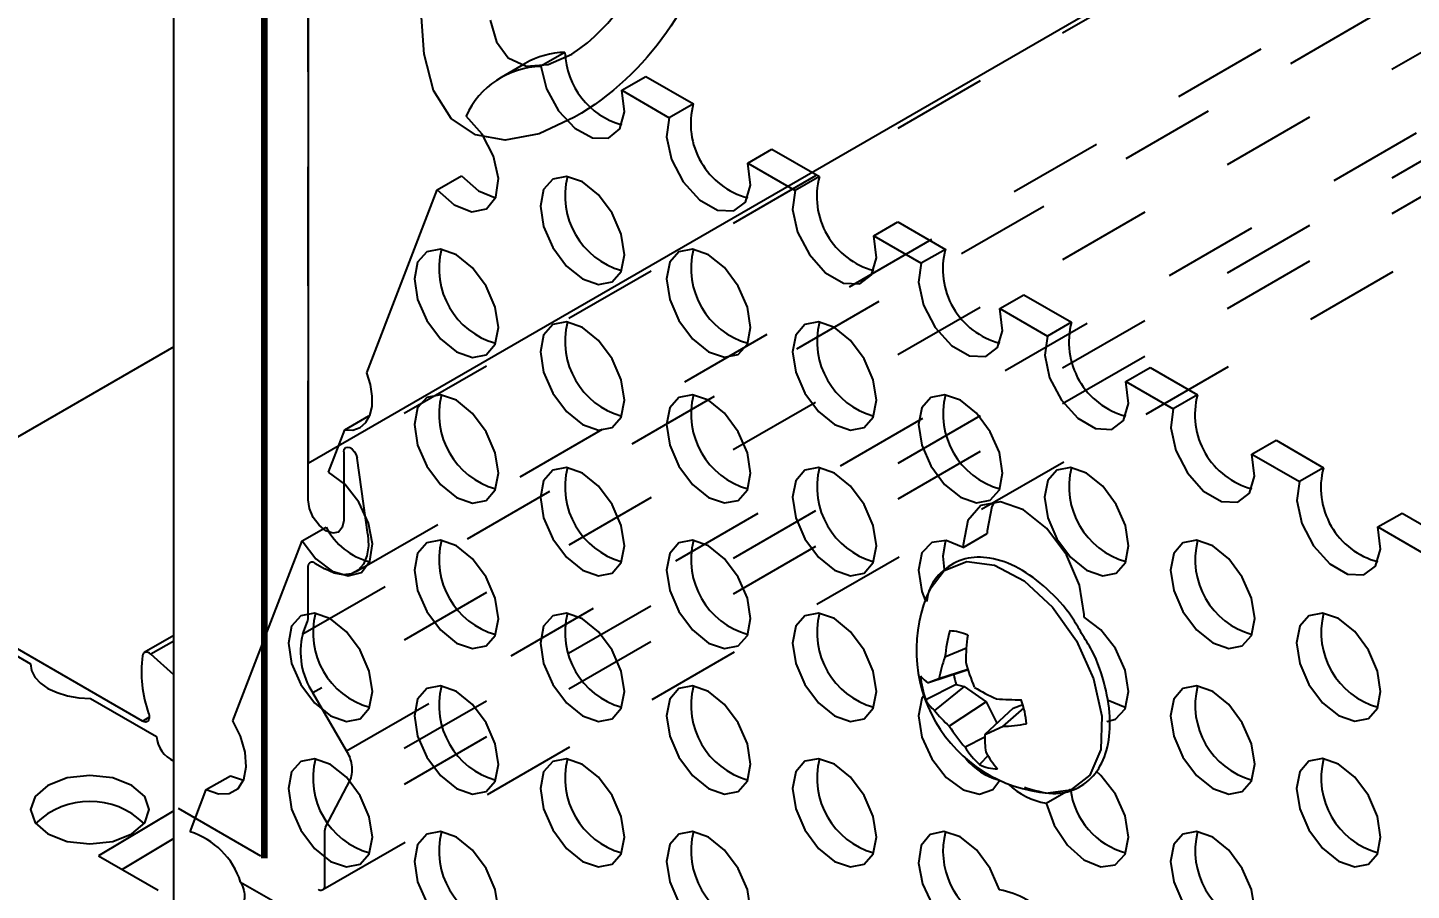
# Model space of a CAD drawing. Extents: x 0 to 13.2, y -7.3 to 0.
# Drawn here: x 2.811 to 4.267, y -5.793 to -4.886 of the extents above; entities that cross this region are included whole.
import ezdxf
from ezdxf import colors
from ezdxf.entities.mleader import LeaderData, LeaderLine
from ezdxf.math import Vec2, Vec3

# ---------------------------------------------------------------- set-up
doc = ezdxf.new("R2010")
doc.units = 0
doc.header["$LTSCALE"] = 0.5
doc.header["$MEASUREMENT"] = 0
doc.linetypes.add('HIDDEN', pattern=[0.375, 0.25, -0.125])
doc.linetypes.add('HIDDEN2', pattern=[0.1875, 0.125, -0.0625])
for name, color, linetype in [('Brackets', 181, 'CONTINUOUS'), ('End Cap', 92, 'CONTINUOUS'), ('FAB DWG', 221, 'CONTINUOUS'), ('Hardware', 242, 'CONTINUOUS'), ('Housing', 150, 'CONTINUOUS')]:
    doc.layers.add(name, color=color, linetype=linetype)
doc.styles.add('LSAD_Standard', font='arial.ttf')

msp = doc.modelspace()

# ---------------------------------------------------------------- linework, layer by layer
at = {"layer": 'Brackets', "transparency": 16777216}
for p, q in [((3.3761, -4.9119), (3.3508, -4.9265)), ((3.3344, -4.9235), (3.309, -4.9382)), ((3.436, -4.9517), (3.4613, -4.9371)), ((3.4613, -4.9371), (3.5113, -4.9659)), ((3.436, -4.9517), (3.4859, -4.9805)), ((3.5113, -4.9659), (3.4859, -4.9805)), ((3.5685, -5.0282), (3.5939, -5.0136)), ((3.5939, -5.0136), (3.6439, -5.0424)), ((3.5685, -5.0282), (3.6185, -5.0571)), ((3.2419, -5.0563), (3.2673, -5.0417)), ((3.6439, -5.0424), (3.6185, -5.0571)), ((3.1677, -5.2488), (3.2419, -5.0563)), ((3.7011, -5.1048), (3.7265, -5.0901)), ((3.7265, -5.0901), (3.7765, -5.119)), ((3.7011, -5.1048), (3.7511, -5.1336)), ((3.7765, -5.119), (3.7511, -5.1336)), ((3.8337, -5.1813), (3.8591, -5.1667)), ((3.8591, -5.1667), (3.909, -5.1955)), ((3.8337, -5.1813), (3.8837, -5.2102)), ((3.909, -5.1955), (3.8837, -5.2102)), ((3.9663, -5.2579), (3.9917, -5.2432)), ((3.9917, -5.2432), (4.0416, -5.272)), ((3.9663, -5.2579), (4.0162, -5.2867)), ((4.0416, -5.272), (4.0162, -5.2867)), ((3.1446, -5.3089), (3.17, -5.2942)), ((3.1275, -5.3532), (3.1446, -5.3089)), ((4.0989, -5.3344), (4.1243, -5.3197)), ((4.1243, -5.3197), (4.1742, -5.3486)), ((4.0989, -5.3344), (4.1488, -5.3632)), ((4.1742, -5.3486), (4.1488, -5.3632)), ((4.2315, -5.4109), (4.2568, -5.3963)), ((4.2568, -5.3963), (4.3068, -5.4251)), ((3.0996, -5.4256), (3.125, -5.411)), ((3.8204, -5.4148), (3.8204, -5.4177)), ((4.2315, -5.4109), (4.2814, -5.4398)), ((3.0268, -5.6146), (3.0996, -5.4256)), ((3.795, -5.4324), (3.8204, -5.4177)), ((3.795, -5.4295), (3.795, -5.4324)), ((2.7445, -5.5146), (2.8139, -5.5547)), ((3.9223, -5.5059), (3.9223, -5.503)), ((2.8771, -5.5911), (2.9465, -5.6312)), ((2.9989, -5.6871), (3.0242, -5.6724)), ((2.9818, -5.7314), (2.9989, -5.6871)), ((3.8825, -5.7012), (3.9079, -5.6866)), ((2.9648, -5.7093), (2.8855, -5.7567)), ((2.9648, -5.7386), (2.9104, -5.7711)), ((2.8855, -5.7567), (2.9482, -5.7929)), ((3.035, -5.7843), (3.0914, -5.8168))]:
    msp.add_line(p, q, dxfattribs=at)
at = {"layer": 'Brackets', "transparency": 16777216, "flags": 128}
for points in [[(3.3508, -4.9265), (3.3567, -4.9503), (3.3694, -4.9733), (3.3866, -4.9915), (3.4051, -5.0016), (3.4219, -5.0019), (3.4338, -4.9923), (3.4388, -4.9745), (3.436, -4.9517)], [(3.2419, -5.0563), (3.2598, -5.0722), (3.2781, -5.0794), (3.2936, -5.0765), (3.3035, -5.0642), (3.3062, -5.0445), (3.301, -5.0209), (3.289, -4.9977), (3.2723, -4.9788)], [(3.4859, -4.9805), (3.4831, -5.0005), (3.4884, -5.0244), (3.5007, -5.048), (3.5178, -5.0669), (3.5367, -5.0778), (3.5538, -5.0786), (3.5661, -5.0693), (3.5713, -5.0514), (3.5685, -5.0282)], [(3.2673, -5.0417), (3.2852, -5.0576), (3.3033, -5.0647)], [(3.3946, -5.0481), (3.3777, -5.0422), (3.3634, -5.045), (3.3538, -5.056), (3.3505, -5.0736), (3.3538, -5.095), (3.3634, -5.1171), (3.3777, -5.1365), (3.3946, -5.1501), (3.4116, -5.156), (3.4259, -5.1532), (3.4355, -5.1422), (3.4388, -5.1246), (3.4355, -5.1031), (3.4259, -5.081), (3.4116, -5.0617), (3.3946, -5.0481)], [(3.6185, -5.0571), (3.6157, -5.077), (3.621, -5.1009), (3.6333, -5.1245), (3.6504, -5.1435), (3.6692, -5.1544), (3.6864, -5.1552), (3.6987, -5.1458), (3.7039, -5.1279), (3.7011, -5.1048)], [(3.2621, -5.1246), (3.2452, -5.1187), (3.2308, -5.1215), (3.2212, -5.1325), (3.2179, -5.1501), (3.2212, -5.1716), (3.2308, -5.1937), (3.2452, -5.213), (3.2621, -5.2267), (3.279, -5.2326), (3.2933, -5.2298), (3.3029, -5.2187), (3.3063, -5.2012), (3.3029, -5.1797), (3.2933, -5.1576), (3.279, -5.1383), (3.2621, -5.1246)], [(3.5272, -5.1246), (3.5103, -5.1187), (3.496, -5.1215), (3.4864, -5.1325), (3.483, -5.1501), (3.4864, -5.1716), (3.496, -5.1937), (3.5103, -5.213), (3.5272, -5.2267), (3.5441, -5.2325), (3.5585, -5.2297), (3.5681, -5.2187), (3.5714, -5.2011), (3.5681, -5.1797), (3.5585, -5.1576), (3.5441, -5.1382), (3.5272, -5.1246)], [(3.7511, -5.1336), (3.7483, -5.1535), (3.7535, -5.1775), (3.7658, -5.2011), (3.783, -5.22), (3.8018, -5.2309), (3.819, -5.2317), (3.8313, -5.2223), (3.8365, -5.2045), (3.8337, -5.1813)], [(3.3946, -5.2012), (3.3777, -5.1953), (3.3634, -5.1981), (3.3538, -5.2091), (3.3505, -5.2267), (3.3538, -5.2481), (3.3634, -5.2702), (3.3777, -5.2896), (3.3946, -5.3032), (3.4116, -5.3091), (3.4259, -5.3063), (3.4355, -5.2953), (3.4388, -5.2777), (3.4355, -5.2562), (3.4259, -5.2341), (3.4116, -5.2148), (3.3946, -5.2012)], [(3.6598, -5.2011), (3.6429, -5.1952), (3.6286, -5.198), (3.619, -5.2091), (3.6156, -5.2266), (3.619, -5.2481), (3.6286, -5.2702), (3.6429, -5.2895), (3.6598, -5.3032), (3.6767, -5.3091), (3.6911, -5.3063), (3.7006, -5.2953), (3.704, -5.2777), (3.7006, -5.2562), (3.6911, -5.2341), (3.6767, -5.2148), (3.6598, -5.2011)], [(3.8837, -5.2102), (3.8809, -5.2301), (3.8861, -5.254), (3.8984, -5.2776), (3.9156, -5.2966), (3.9344, -5.3074), (3.9515, -5.3083), (3.9638, -5.2989), (3.9691, -5.281), (3.9663, -5.2579)], [(3.1446, -5.3089), (3.1532, -5.309), (3.1607, -5.3063), (3.1668, -5.3012), (3.171, -5.2936), (3.1733, -5.2842), (3.1735, -5.2732), (3.1716, -5.2612), (3.1677, -5.2488)], [(3.2621, -5.2777), (3.2452, -5.2718), (3.2308, -5.2746), (3.2212, -5.2856), (3.2179, -5.3032), (3.2212, -5.3247), (3.2308, -5.3468), (3.2452, -5.3661), (3.2621, -5.3798), (3.279, -5.3857), (3.2933, -5.3829), (3.3029, -5.3718), (3.3063, -5.3543), (3.3029, -5.3328), (3.2933, -5.3107), (3.279, -5.2914), (3.2621, -5.2777)], [(3.5272, -5.2777), (3.5103, -5.2718), (3.496, -5.2746), (3.4864, -5.2856), (3.483, -5.3032), (3.4864, -5.3247), (3.496, -5.3468), (3.5103, -5.3661), (3.5272, -5.3798), (3.5441, -5.3856), (3.5585, -5.3829), (3.5681, -5.3718), (3.5714, -5.3542), (3.5681, -5.3328), (3.5585, -5.3107), (3.5441, -5.2913), (3.5272, -5.2777)], [(3.7924, -5.2777), (3.7755, -5.2718), (3.7611, -5.2746), (3.7516, -5.2856), (3.7482, -5.3032), (3.7516, -5.3247), (3.7611, -5.3467), (3.7755, -5.3661), (3.7924, -5.3797), (3.8093, -5.3856), (3.8236, -5.3828), (3.8332, -5.3718), (3.8366, -5.3542), (3.8332, -5.3327), (3.8236, -5.3107), (3.8093, -5.2913), (3.7924, -5.2777)], [(4.0162, -5.2867), (4.0135, -5.3066), (4.0187, -5.3305), (4.031, -5.3541), (4.0481, -5.3731), (4.067, -5.384), (4.0841, -5.3848), (4.0964, -5.3754), (4.1017, -5.3575), (4.0989, -5.3344)], [(3.0996, -5.4256), (3.1143, -5.4445), (3.1314, -5.4574), (3.1481, -5.4623), (3.1621, -5.4586), (3.171, -5.4467), (3.1736, -5.4286), (3.1695, -5.4068), (3.1593, -5.3849), (3.1446, -5.366), (3.1275, -5.3532)], [(3.3946, -5.3543), (3.3777, -5.3484), (3.3634, -5.3512), (3.3538, -5.3622), (3.3505, -5.3798), (3.3538, -5.4012), (3.3634, -5.4233), (3.3777, -5.4427), (3.3946, -5.4563), (3.4116, -5.4622), (3.4259, -5.4594), (3.4355, -5.4484), (3.4388, -5.4308), (3.4355, -5.4093), (3.4259, -5.3872), (3.4116, -5.3679), (3.3946, -5.3543)], [(3.6598, -5.3542), (3.6429, -5.3484), (3.6286, -5.3511), (3.619, -5.3622), (3.6156, -5.3797), (3.619, -5.4012), (3.6286, -5.4233), (3.6429, -5.4426), (3.6598, -5.4563), (3.6767, -5.4622), (3.6911, -5.4594), (3.7006, -5.4484), (3.704, -5.4308), (3.7006, -5.4093), (3.6911, -5.3872), (3.6767, -5.3679), (3.6598, -5.3542)], [(3.925, -5.3542), (3.9081, -5.3483), (3.8937, -5.3511), (3.8841, -5.3621), (3.8808, -5.3797), (3.8841, -5.4012), (3.8937, -5.4233), (3.9081, -5.4426), (3.925, -5.4563), (3.9419, -5.4622), (3.9562, -5.4594), (3.9658, -5.4483), (3.9692, -5.4308), (3.9658, -5.4093), (3.9562, -5.3872), (3.9419, -5.3679), (3.925, -5.3542)], [(4.1488, -5.3632), (4.146, -5.3832), (4.1513, -5.4071), (4.1636, -5.4307), (4.1807, -5.4496), (4.1996, -5.4605), (4.2167, -5.4613), (4.229, -5.452), (4.2342, -5.4341), (4.2315, -5.4109)], [(3.9223, -5.503), (3.9175, -5.472), (3.9037, -5.4402), (3.883, -5.4124), (3.8587, -5.3927), (3.8343, -5.3843), (3.8137, -5.3883), (3.7999, -5.4042), (3.795, -5.4295)], [(3.8282, -5.3841), (3.8253, -5.3895), (3.8204, -5.4148)], [(3.2621, -5.4308), (3.2452, -5.4249), (3.2308, -5.4277), (3.2212, -5.4388), (3.2179, -5.4563), (3.2212, -5.4778), (3.2308, -5.4999), (3.2452, -5.5192), (3.2621, -5.5329), (3.279, -5.5388), (3.2933, -5.536), (3.3029, -5.525), (3.3063, -5.5074), (3.3029, -5.4859), (3.2933, -5.4638), (3.279, -5.4445), (3.2621, -5.4308)], [(3.5272, -5.4308), (3.5103, -5.4249), (3.496, -5.4277), (3.4864, -5.4387), (3.483, -5.4563), (3.4864, -5.4778), (3.496, -5.4999), (3.5103, -5.5192), (3.5272, -5.5329), (3.5441, -5.5387), (3.5585, -5.536), (3.5681, -5.5249), (3.5714, -5.5073), (3.5681, -5.4859), (3.5585, -5.4638), (3.5441, -5.4444), (3.5272, -5.4308)], [(3.795, -5.4324), (3.7773, -5.4251), (3.7621, -5.4272), (3.7518, -5.4381), (3.7482, -5.4563), (3.7518, -5.4786), (3.7552, -5.4879)], [(3.7765, -5.425), (3.7736, -5.4416), (3.7751, -5.4557)], [(4.0576, -5.4307), (4.0406, -5.4249), (4.0263, -5.4276), (4.0167, -5.4387), (4.0134, -5.4563), (4.0167, -5.4777), (4.0263, -5.4998), (4.0406, -5.5192), (4.0576, -5.5328), (4.0745, -5.5387), (4.0888, -5.5359), (4.0984, -5.5249), (4.1018, -5.5073), (4.0984, -5.4858), (4.0888, -5.4637), (4.0745, -5.4444), (4.0576, -5.4307)], [(3.1295, -5.5074), (3.1126, -5.5015), (3.0982, -5.5043), (3.0887, -5.5153), (3.0853, -5.5329), (3.0887, -5.5544), (3.0982, -5.5765), (3.1126, -5.5958), (3.1295, -5.6094), (3.1464, -5.6153), (3.1607, -5.6125), (3.1703, -5.6015), (3.1737, -5.5839), (3.1703, -5.5625), (3.1607, -5.5404), (3.1464, -5.521), (3.1295, -5.5074)], [(3.3946, -5.5074), (3.3777, -5.5015), (3.3634, -5.5043), (3.3538, -5.5153), (3.3505, -5.5329), (3.3538, -5.5543), (3.3634, -5.5764), (3.3777, -5.5958), (3.3946, -5.6094), (3.4116, -5.6153), (3.4259, -5.6125), (3.4355, -5.6015), (3.4388, -5.5839), (3.4355, -5.5624), (3.4259, -5.5403), (3.4116, -5.521), (3.3946, -5.5074)], [(3.6598, -5.5073), (3.6429, -5.5015), (3.6286, -5.5042), (3.619, -5.5153), (3.6156, -5.5329), (3.619, -5.5543), (3.6286, -5.5764), (3.6429, -5.5957), (3.6598, -5.6094), (3.6767, -5.6153), (3.6911, -5.6125), (3.7006, -5.6015), (3.704, -5.5839), (3.7006, -5.5624), (3.6911, -5.5403), (3.6767, -5.521), (3.6598, -5.5073)], [(4.1901, -5.5073), (4.1732, -5.5014), (4.1589, -5.5042), (4.1493, -5.5152), (4.1459, -5.5328), (4.1493, -5.5543), (4.1589, -5.5764), (4.1732, -5.5957), (4.1901, -5.6093), (4.2071, -5.6152), (4.2214, -5.6124), (4.231, -5.6014), (4.2343, -5.5838), (4.231, -5.5624), (4.2214, -5.5403), (4.2071, -5.5209), (4.1901, -5.5073)], [(3.9463, -5.6153), (3.9553, -5.613), (3.9656, -5.602), (3.9692, -5.5839), (3.9656, -5.5615), (3.9553, -5.5387), (3.94, -5.5191), (3.9223, -5.5059)], [(2.8139, -5.5547), (2.8151, -5.5618), (2.8186, -5.5687), (2.8244, -5.575), (2.8323, -5.5806), (2.8419, -5.5851), (2.8528, -5.5885), (2.8647, -5.5905), (2.8771, -5.5911)], [(3.2621, -5.5839), (3.2452, -5.578), (3.2308, -5.5808), (3.2212, -5.5919), (3.2179, -5.6094), (3.2212, -5.6309), (3.2308, -5.653), (3.2452, -5.6723), (3.2621, -5.686), (3.279, -5.6919), (3.2933, -5.6891), (3.3029, -5.6781), (3.3063, -5.6605), (3.3029, -5.639), (3.2933, -5.6169), (3.279, -5.5976), (3.2621, -5.5839)], [(3.5272, -5.5839), (3.5103, -5.578), (3.496, -5.5808), (3.4864, -5.5918), (3.483, -5.6094), (3.4864, -5.6309), (3.496, -5.653), (3.5103, -5.6723), (3.5272, -5.686), (3.5441, -5.6918), (3.5585, -5.6891), (3.5681, -5.678), (3.5714, -5.6604), (3.5681, -5.639), (3.5585, -5.6169), (3.5441, -5.5975), (3.5272, -5.5839)], [(3.7536, -5.5881), (3.7518, -5.5913), (3.7482, -5.6094), (3.7518, -5.6318), (3.7622, -5.6547), (3.7774, -5.6743), (3.7952, -5.6874), (3.8124, -5.692), (3.8264, -5.6871), (3.8336, -5.677)], [(4.0576, -5.5838), (4.0406, -5.578), (4.0263, -5.5808), (4.0167, -5.5918), (4.0134, -5.6094), (4.0167, -5.6308), (4.0263, -5.6529), (4.0406, -5.6723), (4.0576, -5.6859), (4.0745, -5.6918), (4.0888, -5.689), (4.0984, -5.678), (4.1018, -5.6604), (4.0984, -5.6389), (4.0888, -5.6168), (4.0745, -5.5975), (4.0576, -5.5838)], [(3.9477, -5.5931), (3.9654, -5.6004), (3.9662, -5.6005)], [(2.9989, -5.6871), (3.0116, -5.6916), (3.023, -5.6912), (3.0323, -5.686), (3.0384, -5.6764), (3.041, -5.6632), (3.0398, -5.6476), (3.0349, -5.631), (3.0268, -5.6146)], [(3.1295, -5.6605), (3.1126, -5.6546), (3.0982, -5.6574), (3.0887, -5.6684), (3.0853, -5.686), (3.0887, -5.7075), (3.0982, -5.7296), (3.1126, -5.7489), (3.1295, -5.7625), (3.1464, -5.7684), (3.1607, -5.7656), (3.1703, -5.7546), (3.1737, -5.737), (3.1703, -5.7156), (3.1607, -5.6935), (3.1464, -5.6741), (3.1295, -5.6605)], [(3.3946, -5.6605), (3.3777, -5.6546), (3.3634, -5.6574), (3.3538, -5.6684), (3.3505, -5.686), (3.3538, -5.7074), (3.3634, -5.7295), (3.3777, -5.7489), (3.3946, -5.7625), (3.4116, -5.7684), (3.4259, -5.7656), (3.4355, -5.7546), (3.4388, -5.737), (3.4355, -5.7155), (3.4259, -5.6934), (3.4116, -5.6741), (3.3946, -5.6605)], [(3.6598, -5.6604), (3.6429, -5.6546), (3.6286, -5.6573), (3.619, -5.6684), (3.6156, -5.686), (3.619, -5.7074), (3.6286, -5.7295), (3.6429, -5.7489), (3.6598, -5.7625), (3.6767, -5.7684), (3.6911, -5.7656), (3.7006, -5.7546), (3.704, -5.737), (3.7006, -5.7155), (3.6911, -5.6934), (3.6767, -5.6741), (3.6598, -5.6604)], [(4.1901, -5.6604), (4.1732, -5.6545), (4.1589, -5.6573), (4.1493, -5.6683), (4.1459, -5.6859), (4.1493, -5.7074), (4.1589, -5.7295), (4.1732, -5.7488), (4.1901, -5.7624), (4.2071, -5.7683), (4.2214, -5.7655), (4.231, -5.7545), (4.2343, -5.7369), (4.231, -5.7155), (4.2214, -5.6934), (4.2071, -5.674), (4.1901, -5.6604)], [(2.9206, -5.6826), (2.9004, -5.6748), (2.8764, -5.6721), (2.8525, -5.6748), (2.8323, -5.6826), (2.8187, -5.6943), (2.8139, -5.7081), (2.8187, -5.7219), (2.8323, -5.7336), (2.8525, -5.7415), (2.8764, -5.7442), (2.9004, -5.7415), (2.9206, -5.7336), (2.9342, -5.7219), (2.9389, -5.7081), (2.9342, -5.6943), (2.9206, -5.6826)], [(3.0242, -5.6724), (3.037, -5.6769), (3.0381, -5.6771)], [(3.8825, -5.7012), (3.8909, -5.7243), (3.9049, -5.7453), (3.9222, -5.7608), (3.9399, -5.7681), (3.9552, -5.7661), (3.9655, -5.7551), (3.9692, -5.737), (3.9656, -5.7146), (3.9553, -5.6918), (3.94, -5.6721), (3.935, -5.6675)], [(3.2621, -5.737), (3.2452, -5.7311), (3.2308, -5.7339), (3.2212, -5.745), (3.2179, -5.7625), (3.2212, -5.784), (3.2308, -5.8061), (3.2452, -5.8254), (3.2621, -5.8391), (3.279, -5.845), (3.2933, -5.8422), (3.3029, -5.8312), (3.3063, -5.8136), (3.3029, -5.7921), (3.2933, -5.77), (3.279, -5.7507), (3.2621, -5.737)], [(3.5272, -5.737), (3.5103, -5.7311), (3.496, -5.7339), (3.4864, -5.7449), (3.483, -5.7625), (3.4864, -5.784), (3.496, -5.8061), (3.5103, -5.8254), (3.5272, -5.8391), (3.5441, -5.8449), (3.5585, -5.8422), (3.5681, -5.8311), (3.5714, -5.8135), (3.5681, -5.7921), (3.5585, -5.77), (3.5441, -5.7506), (3.5272, -5.737)], [(3.8333, -5.7925), (3.8237, -5.77), (3.8091, -5.7504), (3.7919, -5.7367), (3.7748, -5.731), (3.7604, -5.7343), (3.7511, -5.746), (3.7482, -5.7643), (3.7523, -5.7863), (3.7627, -5.8086), (3.7777, -5.8277), (3.795, -5.8405)], [(4.0576, -5.7369), (4.0406, -5.7311), (4.0263, -5.7339), (4.0167, -5.7449), (4.0134, -5.7625), (4.0167, -5.7839), (4.0263, -5.806), (4.0406, -5.8254), (4.0576, -5.839), (4.0745, -5.8449), (4.0888, -5.8421), (4.0984, -5.8311), (4.1018, -5.8135), (4.0984, -5.792), (4.0888, -5.7699), (4.0745, -5.7506), (4.0576, -5.7369)]]:
    msp.add_lwpolyline(points, dxfattribs=at)
at = {"layer": 'Brackets', "transparency": 16777216}
for centre, radius, start, end in [((3.3785, -5.0012), 0.0894, 91.5119, 119.5973), ((3.4584, -4.9089), 0.0823, 182.0543, 254.1355), ((3.3533, -5.0154), 0.0889, 91.6214, 155.6958), ((3.5891, -4.9868), 0.0806, 164.9847, 255.1499), ((3.4579, -5.0626), 0.0816, 165.6081, 254.3865), ((3.7217, -5.0633), 0.0806, 164.9847, 255.1499), ((3.3253, -5.1392), 0.0816, 165.6081, 254.3865), ((3.5905, -5.1391), 0.0816, 165.6081, 254.3865), ((3.8543, -5.1398), 0.0806, 164.9847, 255.1499), ((3.4579, -5.2157), 0.0816, 165.6081, 254.3865), ((3.723, -5.2157), 0.0816, 165.6081, 254.3865), ((3.9869, -5.2164), 0.0806, 164.9847, 255.1499), ((3.3253, -5.2923), 0.0816, 165.6081, 254.3865), ((3.5905, -5.2922), 0.0816, 165.6081, 254.3865), ((3.8556, -5.2922), 0.0816, 165.6081, 254.3865), ((4.1195, -5.2929), 0.0806, 164.9847, 255.1499), ((3.4579, -5.3688), 0.0816, 165.6081, 254.3865), ((3.723, -5.3688), 0.0816, 165.6081, 254.3865), ((3.9882, -5.3687), 0.0816, 165.6081, 254.3865), ((4.252, -5.3695), 0.0806, 164.9847, 255.1499), ((3.1884, -5.3784), 0.0713, 207.2229, 255.6818), ((3.3253, -5.4454), 0.0816, 165.6081, 254.3865), ((3.5905, -5.4453), 0.0816, 165.6081, 254.3865), ((4.1208, -5.4453), 0.0816, 165.6081, 254.3865), ((3.1927, -5.5219), 0.0816, 165.6081, 254.3865), ((3.4579, -5.5219), 0.0816, 165.6081, 254.3865), ((3.723, -5.5219), 0.0816, 165.6081, 254.3865), ((4.2534, -5.5218), 0.0816, 165.6081, 254.3865), ((3.3253, -5.5985), 0.0816, 165.6081, 254.3865), ((3.5905, -5.5984), 0.0816, 165.6081, 254.3865), ((4.1208, -5.5984), 0.0816, 165.6081, 254.3865), ((2.9776, -5.6286), 0.0312, 184.7811, 245.7693), ((3.1927, -5.675), 0.0816, 165.6081, 254.3865), ((3.4579, -5.675), 0.0816, 165.6081, 254.3865), ((3.723, -5.675), 0.0816, 165.6081, 254.3865), ((3.8491, -5.6136), 0.0654, 218.6747, 255.0945), ((4.2534, -5.6749), 0.0816, 165.6081, 254.3865), ((3.8946, -5.6275), 0.0747, 226.1158, 260.6998), ((3.9866, -5.677), 0.0792, 186.9195, 255.1247), ((2.8764, -5.7812), 0.0817, 45.6215, 134.3785), ((2.9572, -5.8094), 0.0818, 17.8851, 72.4908), ((3.3253, -5.7516), 0.0816, 165.6081, 254.3865), ((3.5905, -5.7515), 0.0816, 165.6081, 254.3865), ((3.8563, -5.7517), 0.0824, 165.6219, 244.161), ((4.1208, -5.7515), 0.0816, 165.6081, 254.3865), ((3.8198, -5.8745), 0.0831, 39.3978, 80.6076)]:
    msp.add_arc(centre, radius, start, end, dxfattribs=at)
msp.add_open_spline([(3.035, -5.7843), (3.0363, -5.7872), (3.0387, -5.7925), (3.0394, -5.8009), (3.0374, -5.8083), (3.0327, -5.8143), (3.0257, -5.8185), (3.0128, -5.822), (3.0023, -5.8207), (2.9947, -5.8198)], degree=3, knots=[0, 0, 0, 0, 0.1299201, 0.2420367, 0.3436235, 0.4442637, 0.5537893, 0.6799724, 1, 1, 1, 1], dxfattribs=at)
at = {"layer": 'End Cap', "color": 1, "lineweight": 90, "transparency": 16777216}
msp.add_line((3.0599, -2.959), (3.0599, -5.7591), dxfattribs=at)
at = {"layer": 'End Cap', "transparency": 16777216}
msp.add_line((2.9648, -5.8058), (2.9648, -3.0221), dxfattribs=at)
at = {"layer": 'Hardware', "transparency": 16777216}
for p, q in [((3.1062, -5.3439), (4.6809, -4.4348)), ((3.1062, -4.5273), (3.1062, -5.3439)), ((3.7985, -5.5383), (3.776, -5.5477)), ((3.793, -5.5637), (3.7585, -5.5747)), ((3.8002, -5.5608), (3.7695, -5.5707)), ((3.8003, -5.5611), (3.793, -5.5637)), ((3.7878, -5.5765), (3.7558, -5.5928)), ((3.7963, -5.5785), (3.7649, -5.6038)), ((3.7878, -5.5765), (3.7963, -5.5785)), ((3.7963, -5.5785), (3.8193, -5.5947)), ((3.8193, -5.5947), (3.7805, -5.6202)), ((3.8476, -5.6014), (3.818, -5.6291)), ((3.8193, -5.5947), (3.8306, -5.6173)), ((3.8588, -5.6009), (3.8365, -5.6207)), ((3.8476, -5.6014), (3.8579, -5.5977)), ((3.8179, -5.632), (3.7971, -5.6425)), ((3.8217, -5.6508), (3.8122, -5.6608))]:
    msp.add_line(p, q, dxfattribs=at)
at = {"layer": 'Hardware', "transparency": 16777216, "flags": 128}
for points in [[(3.5333, -4.7697, -0.21946), (3.3864, -4.9801), (3.349, -4.9975), (3.3134, -5.0042), (3.282, -4.9986), (3.2565, -4.9813), (3.238, -4.9519), (3.228, -4.9137), (3.2251, -4.87, -0.269109)], [(3.2974, -4.8779), (3.3043, -4.9007), (3.3165, -4.9177), (3.3354, -4.9262), (3.3585, -4.9246), (3.3836, -4.9137, 0.218563), (3.4654, -4.7828)]]:
    msp.add_lwpolyline(points, format="xyb", dxfattribs=at)
msp.add_lwpolyline([(3.7603, -5.4758), (3.7752, -5.4566), (3.799, -5.4472), (3.8281, -5.451), (3.8592, -5.4675), (3.889, -5.4951), (3.9143, -5.5306), (3.9323, -5.5704), (3.9411, -5.6099), (3.9398, -5.645), (3.9284, -5.6719), (3.9082, -5.6877), (3.8845, -5.6908)], dxfattribs=at)
at = {"layer": 'Hardware', "transparency": 16777216}
for centre, radius, start, end in [((3.8969, -5.5403), 0.151, 154.7008, 265.2938), ((3.955, -5.5657), 0.1799, 165.3364, 174.2544), ((3.7799, -5.5669), 0.0467, 64.6064, 88.7727), ((4.0454, -5.5567), 0.2476, 172.5763, 179.1286), ((3.9177, -5.6001), 0.1511, 159.7244, 168.7667), ((4.0049, -5.4974), 0.2144, 195.0024, 202.5129), ((3.7739, -5.5485), 0.0304, 218.8533, 239.5416), ((3.8565, -5.5572), 0.1068, 185.6133, 199.4921), ((4.008, -6.233), 0.704, 109.7998, 110.7554), ((3.8733, -5.5496), 0.0897, 190.6804, 197.4759), ((3.9247, -5.3836), 0.2286, 238.9967, 245.5368), ((3.7907, -5.5731), 0.0401, 209.4298, 229.9522), ((3.8514, -5.5375), 0.1089, 217.4568, 229.4038), ((3.8602, -5.167), 0.4257, 265.9379, 269.484), ((3.7556, -5.6283), 0.1068, 5.6133, 19.4921), ((3.8241, -5.3914), 0.2296, 273.0855, 279.4804), ((3.9172, -5.536), 0.1605, 211.6372, 221.5465), ((3.9258, -5.6324), 0.1079, 178.2217, 188.1245), ((3.7007, -5.3459), 0.3065, 292.5004, 296.3013), ((3.8891, -5.5817), 0.1103, 213.4735, 225.8343), ((3.9132, -5.5952), 0.1079, 209.1337, 220.5386), ((3.8322, -5.6186), 0.0467, 244.6064, 268.7727)]:
    msp.add_arc(centre, radius, start, end, dxfattribs=at)
for points, knots in [([(3.9197, -5.5228), (3.9164, -5.517), (3.9064, -5.4992), (3.8835, -5.4747), (3.8538, -5.4527), (3.8241, -5.442), (3.796, -5.4425), (3.7733, -5.4552), (3.7598, -5.4723), (3.7573, -5.4858), (3.7566, -5.4895)], [0, 0, 0, 0, 0.07273, 0.222614, 0.373387, 0.525734, 0.661704, 0.806727, 0.946142, 1, 1, 1, 1]), ([(3.8597, -5.6846), (3.8697, -5.6876), (3.8887, -5.6934), (3.915, -5.6877), (3.9353, -5.6717), (3.9474, -5.6465), (3.9511, -5.6149), (3.9455, -5.5786), (3.9346, -5.5463), (3.9235, -5.5287), (3.9197, -5.5228)], [0, 0, 0, 0, 0.137546, 0.261147, 0.392132, 0.520357, 0.653124, 0.790792, 0.929067, 1, 1, 1, 1])]:
    msp.add_open_spline(points, degree=3, knots=knots, dxfattribs=at)
at = {"layer": 'Housing', "linetype": 'HIDDEN', "transparency": 16777216}
for p, q in [((3.1059, -5.3823), (3.1059, -4.2705)), ((3.1435, -5.3318), (3.1435, -5.404)), ((3.1688, -5.4188), (3.1575, -5.3385))]:
    msp.add_line(p, q, dxfattribs=at)
at = {"layer": 'Housing', "linetype": 'HIDDEN2', "transparency": 16777216}
for p, q in [((4.8524, -4.3418), (3.1455, -5.3272)), ((3.156, -5.4582), (4.8524, -4.4789)), ((3.1004, -5.5234), (4.8524, -4.512)), ((4.8524, -4.58), (3.111, -5.5853)), ((3.1463, -5.6464), (4.8524, -4.6615)), ((4.8524, -4.6941), (3.1506, -5.6765)), ((4.8524, -4.7316), (3.1236, -5.7296)), ((3.1215, -5.7922), (4.8524, -4.793)), ((3.1059, -5.5076), (3.1059, -5.453)), ((3.113, -5.4489), (3.1235, -5.455)), ((3.1004, -5.5234), (3.1055, -5.5102)), ((3.1463, -5.6464), (3.111, -5.5853)), ((3.1242, -5.7265), (3.1506, -5.6765)), ((2.9692, -5.7067), (3.1165, -5.7917)), ((3.1236, -5.7877), (3.1236, -5.7296))]:
    msp.add_line(p, q, dxfattribs=at)
at = {"layer": 'Housing', "transparency": 16777216}
for p, q in [((2.9648, -5.2214), (2.6074, -5.4277)), ((2.9318, -5.615), (2.6074, -5.4277)), ((2.9648, -5.525), (2.9337, -5.543)), ((2.9648, -5.5308), (2.9406, -5.5448)), ((2.9646, -5.5662), (2.9406, -5.5448)), ((2.9318, -5.615), (2.9389, -5.6109))]:
    msp.add_line(p, q, dxfattribs=at)
at = {"layer": 'Housing', "linetype": 'HIDDEN', "transparency": 16777216, "flags": 128}
for points in [[(3.1435, -5.3318), (3.1439, -5.3291), (3.1453, -5.3274), (3.1474, -5.3268), (3.1499, -5.3274), (3.1525, -5.3292), (3.1548, -5.3319), (3.1566, -5.3351), (3.1575, -5.3385)], [(3.1435, -5.404), (3.142, -5.4115), (3.138, -5.4162), (3.1319, -5.4174), (3.1247, -5.4149), (3.1175, -5.4091), (3.1114, -5.4008), (3.1073, -5.3915), (3.1059, -5.3823)]]:
    msp.add_lwpolyline(points, dxfattribs=at)
at = {"layer": 'Housing', "linetype": 'HIDDEN2', "transparency": 16777216, "flags": 128}
msp.add_lwpolyline([(3.1688, -5.4188), (3.1694, -5.4308), (3.1679, -5.4413), (3.1643, -5.45), (3.1587, -5.4564), (3.1515, -5.4602), (3.1429, -5.4613), (3.1335, -5.4595), (3.1235, -5.455)], dxfattribs=at)
at = {"layer": 'Housing', "transparency": 16777216, "flags": 128}
for points in [[(2.9406, -5.5448), (2.9391, -5.5437), (2.9376, -5.543), (2.9362, -5.5426), (2.9349, -5.5426), (2.9338, -5.543), (2.9328, -5.5437), (2.9321, -5.5449), (2.9318, -5.5463)], [(2.9383, -5.6071), (2.9388, -5.6094), (2.9389, -5.6115), (2.9386, -5.6133), (2.9378, -5.6147), (2.9367, -5.6156), (2.9352, -5.616), (2.9336, -5.6158), (2.9318, -5.615)]]:
    msp.add_lwpolyline(points, dxfattribs=at)
at = {"layer": 'Housing', "linetype": 'HIDDEN2', "transparency": 16777216}
for centre, radius, start, end in [((3.1102, -5.4523), 0.00437, 50.7967, 189.214), ((3.1102, -5.4523), 0.00437, 50.7967, 189.214), ((3.0988, -5.5077), 0.00711, 340.0302, 0.9571), ((3.1754, -5.5423), 0.0774, 165.8864, 213.7246), ((3.1186, -5.6657), 0.0338, 341.2244, 34.7514), ((3.1302, -5.7294), 0.0066, 154.0641, 181.5682), ((3.1193, -5.7884), 0.00437, 230.7967, 9.214)]:
    msp.add_arc(centre, radius, start, end, dxfattribs=at)
at = {"layer": 'Housing', "transparency": 16777216}
msp.add_arc((3.0635, -5.5629), 0.1328, 172.7831, 199.4361, dxfattribs=at)

# ---------------------------------------------------------------- leaders
at = {"layer": 'FAB DWG', "ltscale": 0.5, "transparency": 16777216}
ml = msp.add_multileader_mtext('Standard', dxfattribs=at)
ml.set_content('\\A1;{\\fArial|b1|i0|c0|p34;\\LWIRING NOTE:\\P}SEAL END PLATES WITH PLENUM RATED ALUMINUM TAPE', color=256, style='LSAD_Standard')
ml.set_leader_properties()
ml.build(insert=Vec2(0, 0))
ml.multileader.update_dxf_attribs({"text_left_attachment_type": 2, "dogleg_length": 0.36, "arrow_head_size": 0.1875})
ctx = ml.context
ctx.base_point, ctx.char_height, ctx.arrow_head_size, ctx.landing_gap_size, ctx.plane_origin = Vec3(0.1648, -4.8002), 0.1875, 0.1875, 0.09, Vec3(5.7281, 13.2581)
ctx.left_attachment, ctx.text_align_type = 2, 2
notes = []
notes.append((ctx, [(1, (1, 1, 0), (2.8219, -4.172), (-1, 0), 0.1297, [(2, [(4.8984, -5.5543), (3.9792, -3.4897), (3.0599, -3.3949)], 0, [])])]))
ctx.mtext.insert, ctx.mtext.width, ctx.mtext.defined_height, ctx.mtext.alignment, ctx.mtext.flow_direction = Vec3(2.6023, -4.0782), 2.351815, 1.4573, 3, 5
for ctx, leaders in notes:
    for number, flags, end, landing, length, lines in leaders:
        leader = LeaderData()
        leader.index, (leader.has_last_leader_line, leader.has_dogleg_vector, leader.attachment_direction) = number, flags
        leader.last_leader_point, leader.dogleg_vector, leader.dogleg_length = Vec3(end), Vec3(landing), length
        for number, points, colour, breaks in lines:
            line = LeaderLine()
            line.index, line.vertices, line.color, line.breaks = number, Vec3.list(points), colors.encode_raw_color(colour), breaks
            leader.lines.append(line)
        ctx.leaders.append(leader)

doc.saveas('drawing.dxf')
